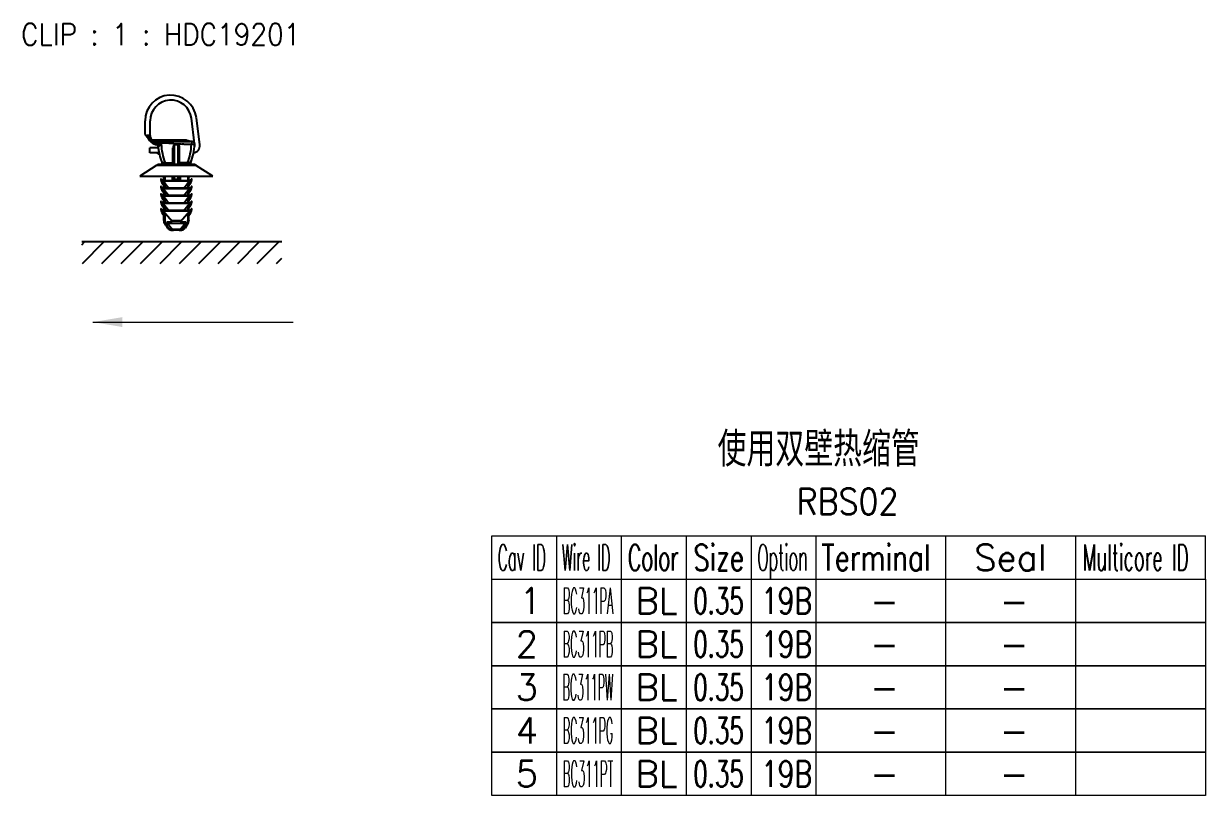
# Model space of a CAD drawing. Header units: inches. Extents: x 47316 to 59086, y 3141 to 11743.
# Drawn here: x 50894.4 to 51031, y 3567.6 to 3656.8 of the extents above; entities that cross this region are included whole.
import ezdxf

# ---------------------------------------------------------------- set-up
doc = ezdxf.new("R2010")
doc.units = ezdxf.units.IN
doc.header["$MEASUREMENT"] = 0
doc.layers.add('Beschreibung', color=7, linetype='Continuous', lineweight=25)
doc.styles.add('MtX_SimSun', font='')
doc.styles.get("Standard").update_dxf_attribs({"font": ''})
doc.styles.get('MtX_SimSun').set_extended_font_data('SimSun')
doc.styles.get('Standard').set_extended_font_data('SimSun')

msp = doc.modelspace()

# ---------------------------------------------------------------- linework, layer by layer
at = {"color": 0, "lineweight": -3}
for p, q in [((50914.14, 3642.97), (50913.77, 3645.88)), ((50914.74, 3642.8), (50914.34, 3645.95)), ((50908.41, 3644.03), (50908.41, 3645.58)), ((50908.99, 3643.9), (50908.99, 3645.58)), ((50908.74, 3643.9), (50908.63, 3643.9)), ((50908.85, 3643.9), (50908.74, 3643.9)), ((50908.8, 3643.72), (50908.79, 3643.73)), ((50908.88, 3643.69), (50908.85, 3643.9)), ((50908.85, 3643.9), (50908.99, 3643.9)), ((50908.96, 3643.49), (50908.88, 3643.69)), ((50909.09, 3643.32), (50908.96, 3643.49)), ((50909.25, 3643.18), (50909.09, 3643.32)), ((50909.11, 3643.27), (50909.09, 3643.29)), ((50909.12, 3643.26), (50909.11, 3643.27)), ((50909.12, 3643.26), (50909.12, 3643.26)), ((50909.15, 3643.09), (50909.16, 3643.11)), ((50909.15, 3643.09), (50909.15, 3643.09)), ((50909.15, 3643.09), (50909.15, 3643.09)), ((50909.16, 3643.11), (50909.21, 3643.17)), ((50909.22, 3643.18), (50909.23, 3643.18)), ((50909.24, 3643.17), (50909.23, 3643.18)), ((50913.09, 3643.34), (50909.25, 3643.34)), ((50913.09, 3643.34), (50909.25, 3643.34)), ((50909.31, 3643.27), (50909.25, 3643.18)), ((50909.32, 3643.28), (50909.31, 3643.27)), ((50909.33, 3643.29), (50909.32, 3643.28)), ((50910.08, 3643.25), (50909.39, 3643.25)), ((50912.11, 3643.18), (50909.71, 3643.18)), ((50909.71, 3643.18), (50909.71, 3643.03)), ((50909.72, 3643.03), (50909.71, 3643.03)), ((50910.08, 3643.25), (50910.08, 3643.24)), ((50910.08, 3643.25), (50910.15, 3643.25)), ((50913.09, 3643.25), (50910.15, 3643.25)), ((50910.87, 3643), (50910.72, 3643.01)), ((50913.09, 3643.34), (50913.09, 3643.25)), ((50913.25, 3643.32), (50913.22, 3643.23)), ((50913.38, 3643.17), (50913.22, 3643.23)), ((50913.66, 3643.18), (50913.25, 3643.32)), ((50913.66, 3643.18), (50913.25, 3643.32)), ((50913.53, 3643.17), (50913.38, 3643.17)), ((50913.63, 3643.18), (50913.53, 3643.17)), ((50913.77, 3643.18), (50913.63, 3643.18)), ((50913.87, 3643.18), (50913.77, 3643.18)), ((50913.77, 3643.18), (50913.77, 3642.87)), ((50909.93, 3642.46), (50908.97, 3642.46)), ((50908.97, 3641.88), (50908.97, 3642.46)), ((50910.02, 3641.88), (50908.97, 3641.88)), ((50909.77, 3642.82), (50909.78, 3642.81)), ((50909.78, 3642.81), (50909.77, 3642.82)), ((50909.86, 3642.8), (50909.83, 3642.81)), ((50909.99, 3642.82), (50909.86, 3642.8)), ((50909.89, 3641.78), (50909.89, 3641.88)), ((50909.89, 3641.78), (50910.04, 3641.78)), ((50909.91, 3642.65), (50909.91, 3642.65)), ((50909.91, 3642.65), (50909.91, 3642.65)), ((50909.91, 3642.65), (50909.91, 3642.65)), ((50909.91, 3642.65), (50909.94, 3642.64)), ((50909.91, 3642.65), (50909.92, 3642.55)), ((50909.94, 3642.64), (50909.97, 3642.64)), ((50909.97, 3642.64), (50910, 3642.64)), ((50910.13, 3642.85), (50909.99, 3642.82)), ((50910, 3642.64), (50910.05, 3642.66)), ((50910.05, 3642.66), (50910.13, 3642.73)), ((50910.13, 3642.73), (50910.28, 3642.91)), ((50910.28, 3642.91), (50910.13, 3642.85)), ((50911.64, 3640.74), (50911.64, 3642.48)), ((50911.79, 3642.86), (50911.74, 3642.82)), ((50911.74, 3640.63), (50911.74, 3642.47)), ((50911.77, 3642.74), (50911.75, 3642.66)), ((50911.75, 3642.66), (50911.75, 3642.63)), ((50911.79, 3642.79), (50911.77, 3642.74)), ((50911.83, 3642.86), (50911.79, 3642.86)), ((50911.81, 3642.81), (50911.79, 3642.79)), ((50911.83, 3642.82), (50911.81, 3642.81)), ((50911.83, 3642.86), (50912.22, 3642.86)), ((50911.83, 3642.82), (50911.83, 3642.86)), ((50912.22, 3642.82), (50911.83, 3642.82)), ((50911.83, 3640.59), (50911.83, 3642.82)), ((50912.22, 3642.86), (50912.27, 3642.84)), ((50912.22, 3642.86), (50912.22, 3642.82)), ((50912.23, 3642.81), (50912.22, 3642.82)), ((50912.22, 3640.59), (50912.22, 3642.82)), ((50912.24, 3642.8), (50912.23, 3642.81)), ((50912.26, 3642.77), (50912.24, 3642.8)), ((50912.29, 3642.68), (50912.26, 3642.77)), ((50912.27, 3642.84), (50912.32, 3642.79)), ((50912.31, 3642.47), (50912.31, 3640.63)), ((50912.32, 3642.79), (50912.37, 3642.7)), ((50912.41, 3640.74), (50912.41, 3642.48)), ((50912.9, 3642.89), (50912.71, 3642.9)), ((50914.17, 3642.73), (50914.15, 3642.88)), ((50909.78, 3640.46), (50907.79, 3639.19)), ((50909.78, 3640.46), (50914.26, 3640.46)), ((50914.01, 3640.54), (50910.04, 3640.54)), ((50910.37, 3640.75), (50910.38, 3640.74)), ((50910.4, 3640.75), (50910.38, 3640.74)), ((50910.38, 3640.74), (50910.38, 3640.74)), ((50910.38, 3640.74), (50910.38, 3640.74)), ((50910.38, 3640.74), (50910.38, 3640.74)), ((50910.47, 3640.75), (50910.4, 3640.75)), ((50910.73, 3640.74), (50910.47, 3640.75)), ((50910.73, 3640.74), (50910.73, 3640.68)), ((50910.73, 3640.74), (50911.64, 3640.74)), ((50910.73, 3640.68), (50910.73, 3640.54)), ((50911.64, 3640.68), (50911.64, 3640.74)), ((50911.64, 3640.54), (50911.64, 3640.68)), ((50911.74, 3640.63), (50911.74, 3640.62)), ((50911.74, 3640.62), (50911.75, 3640.61)), ((50911.75, 3640.61), (50911.77, 3640.59)), ((50911.83, 3640.59), (50912.22, 3640.59)), ((50911.83, 3640.54), (50911.83, 3640.59)), ((50912.22, 3640.59), (50912.22, 3640.54)), ((50912.22, 3640.59), (50912.26, 3640.59)), ((50912.26, 3640.59), (50912.28, 3640.6)), ((50912.28, 3640.6), (50912.31, 3640.62)), ((50912.31, 3640.63), (50912.31, 3640.61)), ((50912.31, 3640.62), (50912.31, 3640.63)), ((50913.32, 3640.74), (50912.41, 3640.74)), ((50912.41, 3640.74), (50912.41, 3640.68)), ((50912.41, 3640.68), (50912.41, 3640.54)), ((50913.61, 3640.75), (50913.32, 3640.74)), ((50913.32, 3640.74), (50913.32, 3640.68)), ((50913.32, 3640.68), (50913.32, 3640.54)), ((50913.65, 3640.75), (50913.61, 3640.75)), ((50913.67, 3640.74), (50913.65, 3640.75)), ((50913.68, 3640.75), (50913.67, 3640.74)), ((50913.67, 3640.74), (50913.67, 3640.74)), ((50913.67, 3640.74), (50913.67, 3640.74)), ((50913.67, 3640.74), (50913.67, 3640.74)), ((50913.75, 3640.75), (50913.68, 3640.75)), ((50913.75, 3640.75), (50913.75, 3640.94)), ((50916.26, 3639.19), (50914.26, 3640.46)), ((50907.79, 3639.19), (50916.26, 3639.19)), ((50910.52, 3639.08), (50910.58, 3639)), ((50910.58, 3639.14), (50910.54, 3639.14)), ((50910.58, 3638.66), (50910.58, 3639.19)), ((50910.68, 3639.19), (50910.68, 3638.66)), ((50911.57, 3638.66), (50911.57, 3639.19)), ((50911.59, 3639.19), (50911.59, 3638.66)), ((50911.66, 3638.91), (50911.66, 3639.19)), ((50911.66, 3638.66), (50911.66, 3638.91)), ((50912.24, 3638.79), (50912.25, 3638.91)), ((50912.25, 3638.91), (50912.26, 3639.19)), ((50912.38, 3638.91), (50912.38, 3639.19)), ((50912.38, 3638.66), (50912.38, 3638.91)), ((50912.46, 3639.19), (50912.46, 3638.66)), ((50912.48, 3638.66), (50912.48, 3639.19)), ((50913.37, 3639.19), (50913.37, 3638.66)), ((50913.46, 3638.66), (50913.46, 3639.19)), ((50913.51, 3639.14), (50913.46, 3639.14)), ((50913.46, 3639), (50913.53, 3639.08)), ((50910.22, 3638.82), (50910.22, 3638.81)), ((50910.22, 3637.96), (50910.22, 3637.95)), ((50913.53, 3638.6), (50910.52, 3638.6)), ((50913.53, 3637.74), (50910.52, 3637.74)), ((50913.51, 3638.66), (50910.54, 3638.66)), ((50913.51, 3637.8), (50910.54, 3637.8)), ((50910.58, 3637.8), (50910.58, 3638.52)), ((50910.58, 3636.94), (50910.58, 3637.66)), ((50910.68, 3638.41), (50910.68, 3637.8)), ((50910.68, 3637.54), (50910.68, 3636.94)), ((50911.81, 3638.79), (50911.81, 3638.66)), ((50912.24, 3638.66), (50912.24, 3638.79)), ((50913.37, 3638.41), (50913.37, 3637.8)), ((50913.37, 3637.54), (50913.37, 3636.94)), ((50913.46, 3637.8), (50913.46, 3638.52)), ((50913.46, 3636.94), (50913.46, 3637.66)), ((50910.22, 3637.09), (50910.22, 3637.09)), ((50910.22, 3636.23), (50910.22, 3636.22)), ((50913.53, 3636.88), (50910.52, 3636.88)), ((50913.51, 3636.94), (50910.54, 3636.94)), ((50910.58, 3636.07), (50910.58, 3636.79)), ((50910.68, 3636.68), (50910.68, 3636.07)), ((50913.37, 3636.68), (50913.37, 3636.07)), ((50913.46, 3636.07), (50913.46, 3636.79)), ((50910.22, 3635.36), (50910.22, 3635.36)), ((50913.53, 3636.01), (50910.52, 3636.01)), ((50911.53, 3633.95), (50910.52, 3635.15)), ((50913.53, 3635.15), (50910.52, 3635.15)), ((50913.51, 3636.07), (50910.54, 3636.07)), ((50913.51, 3635.21), (50910.54, 3635.21)), ((50910.58, 3635.21), (50910.58, 3635.93)), ((50910.58, 3634.05), (50910.58, 3635.07)), ((50910.68, 3635.81), (50910.68, 3635.21)), ((50910.68, 3634.95), (50910.68, 3634.05)), ((50912.52, 3633.95), (50913.53, 3635.15)), ((50913.37, 3635.81), (50913.37, 3635.21)), ((50913.37, 3634.95), (50913.37, 3634.05)), ((50913.46, 3635.21), (50913.46, 3635.93)), ((50913.46, 3634.05), (50913.46, 3635.07)), ((50910.68, 3634.05), (50910.58, 3634.05)), ((50910.58, 3634.04), (50910.58, 3634.01)), ((50910.74, 3633.85), (50910.65, 3633.8)), ((50910.65, 3633.8), (50911.02, 3633.19)), ((50911.1, 3633.23), (50910.74, 3633.85)), ((50911.43, 3633.86), (50910.93, 3633.86)), ((50910.98, 3633.77), (50913.07, 3633.77)), ((50911.53, 3633.99), (50911.52, 3633.94)), ((50911.54, 3634.06), (50911.53, 3633.99)), ((50912.52, 3633.99), (50911.53, 3633.99)), ((50911.54, 3634.06), (50912.5, 3634.06)), ((50912.52, 3633.99), (50912.5, 3634.06)), ((50912.52, 3633.94), (50912.52, 3633.99)), ((50913.12, 3633.86), (50912.62, 3633.86)), ((50912.95, 3633.23), (50913.31, 3633.85)), ((50913.4, 3633.8), (50913.03, 3633.19)), ((50913.31, 3633.85), (50913.4, 3633.8)), ((50913.37, 3634.05), (50913.46, 3634.05)), ((50913.46, 3634.05), (50913.46, 3634.01)), ((50911.1, 3633.23), (50911.02, 3633.19)), ((50911.55, 3633.05), (50911.43, 3633.05)), ((50911.43, 3633.05), (50911.43, 3632.95)), ((50911.43, 3632.95), (50911.57, 3632.95)), ((50911.57, 3633.03), (50911.57, 3632.95)), ((50911.57, 3632.95), (50911.7, 3632.95)), ((50912.46, 3633), (50911.59, 3633)), ((50912.35, 3632.95), (50911.7, 3632.95)), ((50912.35, 3632.95), (50912.48, 3632.95)), ((50912.48, 3633.03), (50912.48, 3632.95)), ((50912.48, 3632.95), (50912.62, 3632.95)), ((50912.49, 3633.05), (50912.62, 3633.05)), ((50912.62, 3633.05), (50912.62, 3632.95)), ((50912.95, 3633.23), (50913.03, 3633.19)), ((50901.08, 3631.26), (50901.42, 3631.6)), ((50924.24, 3631.6, 0), (50901.08, 3631.6, 0)), ((50901.17, 3629.1), (50903.66, 3631.6)), ((50903.41, 3629.1), (50905.91, 3631.6)), ((50905.66, 3629.1), (50908.15, 3631.6)), ((50907.9, 3629.1), (50910.4, 3631.6)), ((50910.15, 3629.1), (50912.64, 3631.6)), ((50912.39, 3629.1), (50914.89, 3631.6)), ((50914.64, 3629.1), (50917.13, 3631.6)), ((50916.88, 3629.1), (50919.38, 3631.6)), ((50919.13, 3629.1), (50921.62, 3631.6)), ((50921.37, 3629.1), (50923.87, 3631.6)), ((50923.62, 3629.1), (50924.24, 3629.72))]:
    msp.add_line(p, q, dxfattribs=at)
at = {"color": 0, "linetype": 'Continuous', "lineweight": 15}
for p, q in [((50948.52, 3597.57), (51031.02, 3597.57)), ((50948.52, 3592.57), (50948.52, 3597.57)), ((50948.52, 3592.57), (51031.02, 3592.57))]:
    msp.add_line(p, q, dxfattribs=at)
at = {"color": 7, "linetype": 'Continuous', "lineweight": 15}
for p, q in [((50956.02, 3592.57), (50956.02, 3597.57)), ((50963.52, 3592.57), (50963.52, 3597.57)), ((50971.02, 3592.57), (50971.02, 3597.57)), ((50978.52, 3592.57), (50978.52, 3597.57)), ((50986.02, 3592.57), (50986.02, 3597.57)), ((51001.02, 3592.57), (51001.02, 3597.57)), ((51016.02, 3592.57), (51016.02, 3597.57)), ((51031.02, 3592.57), (51031.02, 3597.57))]:
    msp.add_line(p, q, dxfattribs=at)
at = {"color": 102, "linetype": 'Continuous', "lineweight": 15}
for p, q in [((50956.02, 3587.57), (50956.02, 3592.57)), ((50963.52, 3587.57), (50963.52, 3592.57)), ((50971.02, 3587.57), (50971.02, 3592.57)), ((50978.52, 3587.57), (50978.52, 3592.57)), ((50986.02, 3587.57), (50986.02, 3592.57)), ((51001.02, 3587.57), (51001.02, 3592.57)), ((51016.02, 3587.57), (51016.02, 3592.57)), ((50956.02, 3582.57), (50956.02, 3587.57)), ((50963.52, 3582.57), (50963.52, 3587.57)), ((50971.02, 3582.57), (50971.02, 3587.57)), ((50978.52, 3582.57), (50978.52, 3587.57)), ((50986.02, 3582.57), (50986.02, 3587.57)), ((51001.02, 3582.57), (51001.02, 3587.57)), ((51016.02, 3582.57), (51016.02, 3587.57)), ((50956.02, 3577.57), (50956.02, 3582.57)), ((50963.52, 3577.57), (50963.52, 3582.57)), ((50971.02, 3577.57), (50971.02, 3582.57)), ((50978.52, 3577.57), (50978.52, 3582.57)), ((50986.02, 3577.57), (50986.02, 3582.57)), ((51001.02, 3577.57), (51001.02, 3582.57)), ((51016.02, 3577.57), (51016.02, 3582.57)), ((50956.02, 3572.57), (50956.02, 3577.57)), ((50963.52, 3572.57), (50963.52, 3577.57)), ((50971.02, 3572.57), (50971.02, 3577.57)), ((50978.52, 3572.57), (50978.52, 3577.57)), ((50986.02, 3572.57), (50986.02, 3577.57)), ((51001.02, 3572.57), (51001.02, 3577.57)), ((51016.02, 3572.57), (51016.02, 3577.57)), ((50956.02, 3567.57), (50956.02, 3572.57)), ((50963.52, 3567.57), (50963.52, 3572.57)), ((50971.02, 3567.57), (50971.02, 3572.57)), ((50978.52, 3567.57), (50978.52, 3572.57)), ((50986.02, 3567.57), (50986.02, 3572.57)), ((51001.02, 3567.57), (51001.02, 3572.57)), ((51016.02, 3567.57), (51016.02, 3572.57))]:
    msp.add_line(p, q, dxfattribs=at)
at = {"color": 0, "linetype": 'Continuous', "lineweight": 15}
for points in [[(50948.52, 3587.57), (50948.52, 3592.57), (51031.02, 3592.57), (51031.02, 3587.57)], [(50948.52, 3582.57), (50948.52, 3587.57), (51031.02, 3587.57), (51031.02, 3582.57)], [(50948.52, 3577.57), (50948.52, 3582.57), (51031.02, 3582.57), (51031.02, 3577.57)], [(50948.52, 3572.57), (50948.52, 3577.57), (51031.02, 3577.57), (51031.02, 3572.57)], [(50948.52, 3567.57), (50948.52, 3572.57), (51031.02, 3572.57), (51031.02, 3567.57)]]:
    msp.add_lwpolyline(points, close=True, dxfattribs=at)
at = {"color": 0, "lineweight": -3}
for centre, radius, start, end in [((50911.39, 3645.58), 2.98, 7.2915, 180), ((50911.39, 3645.58), 2.4, 7.2915, 180), ((50908.65, 3644.03), 0.24, 180, 249.5754), ((50908.48, 3643.58), 0.24, 22.8986, 69.5754), ((50910.03, 3644.23), 1.44, 193.4934, 262.0715), ((50911.56, 3644.76), 2.95, 197.0566, 200.387), ((50910.03, 3644.25), 1.34, 203.3087, 207.3719), ((50910.08, 3644.27), 1.39, 207.2417, 211.6612), ((50910.35, 3644.45), 1.72, 212.0675, 215.6445), ((50909.98, 3644.2), 1.27, 215.993, 225.7179), ((50909.72, 3643.9), 0.728, 180.3191, 229.7673), ((50909.71, 3643.9), 0.726, 180.2756, 237.6434), ((50910.03, 3644.23), 1.32, 226.9955, 232.5376), ((50909.22, 3643.16), 0.0173, 82.3264, 134.4684), ((50910.04, 3644.22), 1.34, 231.8026, 280.4232), ((50909.24, 3643.2), 0.0276, 260.9172, 315.9473), ((50910.27, 3645.02), 2.12, 240.744, 245.9399), ((50909.71, 3643.9), 0.72, 237.9223, 270), ((50909.69, 3643.75), 0.724, 246.6597, 253.0389), ((50909.71, 3643.91), 0.877, 254.9413, 269.8409), ((50909.63, 3618.93), 24.1, 87.4194, 89.7841), ((50910.15, 3642.86), 0.384, 90, 99.9262), ((50911.68, 3369.96), 273.21, 89.6448, 89.9113), ((50913.09, 3642.86), 0.48, 70.71, 90), ((50913.09, 3642.86), 0.48, 70.71, 90), ((50913.09, 3642.86), 0.384, 70.71, 90), ((50913.87, 3642.89), 0.288, 357.6573, 90), ((50909.72, 3642.63), 0.192, 4.7934, 70.9091), ((50916.31, 3643.2), 6.42, 184.9045, 202.4132), ((50916.23, 3643.18), 6.34, 185.6501, 186.5229), ((50916.31, 3643.2), 6.42, 186.6186, 191.8246), ((50916.98, 3643.17), 6.71, 182.2771, 201.3053), ((50905.37, 3531.4), 111.73, 86.5846, 87.1752), ((50912.28, 3642.49), 0.635, 159.9027, 180.6312), ((50912.07, 3642.56), 0.414, 141.2177, 159.5641), ((50912.78, 3642.47), 1.04, 171.316, 180.2623), ((50915.36, 3701.36), 58.52, 266.7365, 267.4124), ((50911.57, 3642.52), 0.738, 6.2466, 12.8147), ((50911.21, 3642.47), 1.1, 359.9787, 6.8327), ((50911.76, 3642.48), 0.645, 359.5821, 20.0008), ((50913.84, 3665.99), 23.11, 267.6667, 269.8306), ((50907.02, 3643.18), 6.76, 338.7591, 357.3804), ((50907.75, 3643.19), 6.41, 337.5698, 357.18), ((50913.8, 3659.96), 17.08, 269.9141, 271.2012), ((50913.93, 3642.7), 0.816, 276.5572, 7.2915), ((50913.93, 3642.7), 0.24, 324.627, 7.2915), ((50907.98, 3643.17), 6.18, 355.1615, 357.2625), ((50910.04, 3640.06), 0.48, 90, 122.5), ((50910.25, 3640.65), 0.11, 271.9576, 283.031), ((50910.24, 3640.68), 0.144, 281.25, 11.3239), ((50916.04, 3643.1), 6.14, 201.0246, 202.5281), ((50910.24, 3640.68), 0.146, 11.4532, 22.6336), ((50911.65, 3640.57), 0.0377, 262.5137, 286.3386), ((50911.64, 3640.63), 0.096, 279.3419, 292.5), ((50911.64, 3640.63), 0.096, 292.5033, 348.7468), ((50911.64, 3640.63), 0.096, 348.75, 0), ((50911.83, 3641.15), 0.562, 264.0544, 270.3393), ((50912.41, 3640.63), 0.096, 191.2532, 247.4967), ((50912.41, 3640.63), 0.096, 247.5, 260.6451), ((50912.4, 3640.57), 0.0374, 253.5093, 277.6159), ((50913.8, 3640.68), 0.144, 157.3201, 170.8333), ((50913.81, 3640.68), 0.146, 157.3571, 168.5461), ((50913.8, 3640.68), 0.144, 168.6761, 249.2352), ((50907.98, 3643.11), 6.16, 337.4755, 339.3999), ((50913.8, 3640.68), 0.142, 249.0195, 268.3513), ((50914.01, 3640.06), 0.48, 57.5, 90), ((50910.54, 3639.11), 0.0352, 92.9836, 182.7153), ((50910.55, 3639.11), 0.0385, 179.6516, 219.0315), ((50915.69, 3639.2), 3.91, 180.0798, 185.9409), ((50913.5, 3639.11), 0.0352, 357.2839, 87.0179), ((50913.5, 3639.11), 0.0385, 320.9685, 0.3484), ((50910.26, 3638.82), 0.036, 26.8247, 180), ((50911.5, 3639.02), 1.3, 189.3175, 224.8142), ((50910.26, 3637.96), 0.036, 26.8247, 180), ((50911.5, 3638.16), 1.3, 189.3175, 224.8142), ((50911.58, 3639.49), 1.44, 206.8247, 226.3935), ((50911.58, 3638.62), 1.44, 206.8247, 226.3935), ((50910.54, 3638.63), 0.0352, 92.9821, 182.7161), ((50910.55, 3638.63), 0.0385, 179.6516, 219.0315), ((50910.54, 3637.77), 0.0352, 92.9821, 182.7161), ((50910.55, 3637.76), 0.0385, 179.6516, 219.0315), ((50989.41, 3703.6), 102.22, 219.4828, 220.0684), ((50989.41, 3702.73), 102.22, 219.4828, 220.0684), ((50912.02, 3637.24), 1.57, 82.0871, 97.9129), ((50834.64, 3703.6), 102.22, 319.9316, 320.5172), ((50834.64, 3702.73), 102.22, 319.9316, 320.5172), ((50912.47, 3639.49), 1.44, 313.6065, 333.1753), ((50912.54, 3639.02), 1.3, 315.1857, 350.6825), ((50912.47, 3638.62), 1.44, 313.6065, 333.1753), ((50912.54, 3638.16), 1.3, 315.1857, 350.6825), ((50913.5, 3638.63), 0.0352, 357.2839, 87.0179), ((50913.5, 3637.77), 0.0352, 357.2839, 87.0179), ((50913.5, 3638.63), 0.0385, 320.9685, 0.3484), ((50913.5, 3637.76), 0.0385, 320.9685, 0.3484), ((50913.79, 3638.82), 0.036, 350.6825, 153.1753), ((50913.79, 3637.96), 0.036, 350.6825, 153.1753), ((50910.26, 3637.09), 0.036, 26.8247, 180), ((50911.5, 3637.3), 1.3, 189.3175, 224.8142), ((50910.26, 3636.23), 0.036, 26.8247, 180), ((50911.5, 3636.43), 1.3, 189.3175, 224.8142), ((50911.58, 3637.76), 1.44, 206.8247, 226.3935), ((50911.58, 3636.89), 1.44, 206.8247, 226.3935), ((50910.54, 3636.9), 0.0352, 92.9821, 182.7161), ((50910.55, 3636.9), 0.0385, 179.6516, 219.0315), ((50989.41, 3701.87), 102.22, 219.4828, 220.0684), ((50834.64, 3701.87), 102.22, 319.9316, 320.5172), ((50912.47, 3637.76), 1.44, 313.6065, 333.1753), ((50912.54, 3637.3), 1.3, 315.1857, 350.6825), ((50912.47, 3636.89), 1.44, 313.6065, 333.1753), ((50912.54, 3636.43), 1.3, 315.1857, 350.6825), ((50913.5, 3636.9), 0.0352, 357.2839, 87.0179), ((50913.5, 3636.9), 0.0385, 320.9685, 0.3484), ((50913.79, 3637.09), 0.036, 350.6825, 153.1753), ((50913.79, 3636.23), 0.036, 350.6825, 153.1753), ((50910.26, 3635.36), 0.036, 26.8247, 180), ((50911.5, 3635.57), 1.3, 189.3175, 224.8142), ((50911.58, 3636.03), 1.44, 206.8247, 226.3935), ((50910.54, 3636.04), 0.0352, 92.9821, 182.7161), ((50910.55, 3636.04), 0.0385, 179.6516, 219.0315), ((50910.54, 3635.17), 0.0352, 92.9821, 182.7161), ((50910.55, 3635.17), 0.0385, 179.6516, 219.0315), ((50989.41, 3701.01), 102.22, 219.4828, 220.0684), ((50834.64, 3701.01), 102.22, 319.9316, 320.5172), ((50912.47, 3636.03), 1.44, 313.6065, 333.1753), ((50912.54, 3635.57), 1.3, 315.1857, 350.6825), ((50913.5, 3636.04), 0.0352, 357.2839, 87.0179), ((50913.5, 3635.17), 0.0352, 357.2839, 87.0179), ((50913.5, 3636.04), 0.0385, 320.9685, 0.3484), ((50913.5, 3635.17), 0.0385, 320.9685, 0.3484), ((50913.79, 3635.36), 0.036, 350.6825, 153.1753), ((50911.06, 3634.05), 0.48, 180, 210.9638), ((50911.16, 3634.01), 0.576, 180, 230.3602), ((50911.06, 3634.05), 0.384, 180, 210.9638), ((50911.25, 3633.98), 0.342, 199.7908, 217.7746), ((50934.28, 3651.7), 29.4, 217.5686, 219.4802), ((50911.43, 3633.96), 0.096, 270, 350), ((50889.77, 3651.7), 29.4, 320.5198, 322.4314), ((50912.62, 3633.96), 0.096, 190, 270), ((50912.8, 3633.98), 0.342, 322.2212, 340.2134), ((50912.89, 3634.01), 0.576, 309.6396, 0), ((50912.98, 3634.05), 0.384, 329.0362, 0), ((50912.98, 3634.05), 0.48, 329.0362, 0), ((50911.43, 3633.43), 0.48, 210.9638, 270), ((50911.43, 3633.43), 0.384, 210.9638, 270), ((50911.7, 3633.1), 0.145, 220.3001, 270.6759), ((50912.35, 3633.1), 0.145, 269.3241, 319.6999), ((50912.62, 3633.43), 0.384, 270, 329.0362), ((50912.62, 3633.43), 0.48, 270, 329.0362)]:
    msp.add_arc(centre, radius, start, end, dxfattribs=at)
for centre, major_axis, ratio, start_param, end_param in [((50908.8, 3643.69), (0.088, 0.0384), 0.222767, 1.473874, 3.141593), ((50909.81, 3642.62), (-0.026, -0.19), 0.841859, 1.802331, 3.141593), ((50911.64, 3642.47), (-0.096, 0), 0.110321, 3.141593, 4.712389), ((50912.41, 3642.47), (-0.096, 0), 0.110321, 4.712389, 6.283185), ((50911.64, 3640.7), (-0.096, 0), 0.386497, 3.141593, 4.712389), ((50912.41, 3640.7), (-0.096, 0), 0.386497, 4.712389, 6.283185), ((50911.81, 3638.91), (-0.144, 0), 0.819152, 0, 1.570796), ((50912.24, 3638.91), (0.144, 0), 0.819152, 4.712389, 6.283185)]:
    msp.add_ellipse(centre, major_axis=major_axis, ratio=ratio, start_param=start_param, end_param=end_param, dxfattribs=at)
at = {"layer": 'Beschreibung', "color": 0, "lineweight": 0}
msp.add_line((50902.37, 3622.31), (50925.52, 3622.31), dxfattribs=at)
msp.add_solid([(50905.77, 3621.74), (50905.77, 3622.88), (50902.37, 3622.31)], dxfattribs=at)

# ---------------------------------------------------------------- texts
at = {"color": 0, "lineweight": -3, "style": 'MtX_SimSun', "width": 0.7}
msp.add_text(' 使用双壁热缩管', height=3.5, dxfattribs=at).set_placement((50972.94, 3605.99))
at = {"color": 42, "linetype": 'Continuous', "lineweight": 15, "insert": (50894.08, 3656.83), "char_height": 2.5, "width": 38.0357, "attachment_point": 1}
msp.add_mtext('\\Fromans.shx;\\W0.9000000000;\\T1.0000000000;\\o\\lCLIP : 1 : HDC19201', dxfattribs=at)
at = {"color": 6, "linetype": 'Continuous', "lineweight": 20, "insert": (50983.72, 3603.07), "char_height": 3, "width": 13.1143, "attachment_point": 1}
msp.add_mtext('\\Fromans.shx;\\W0.9000000000;\\T1.0000000000;\\o\\lRBS02', dxfattribs=at)
at = {"color": 7, "linetype": 'Continuous', "lineweight": 15, "char_height": 3, "attachment_point": 1}
for s, insert, width in [('\\Fromans.shx;\\W0.4292452830;\\T1.0000000000;\\o\\lCav ID', (50949.2, 3596.57), 6.5), ('\\Fromans.shx;\\W0.4026548673;\\T1.0000000000;\\o\\lWire ID', (50956.63, 3596.57), 6.5), ('\\Fromans.shx;\\W0.5687500000;\\T1.0000000000;\\o\\lColor', (50964.26, 3596.57), 6.5), ('\\Fromans.shx;\\W0.7222222222;\\T1.0000000000;\\o\\lSize', (50971.83, 3596.57), 6.5), ('\\Fromans.shx;\\W0.4595959596;\\T1.0000000000;\\o\\lOption', (50979.21, 3596.57), 6.5), ('\\Fromans.shx;\\W0.7480916031;\\T1.0000000000;\\o\\lTerminal', (50986.62, 3596.57), 14), ('\\Fromans.shx;\\W1.0000000000;\\T1.0000000000;\\o\\lSeal', (51004.3, 3596.57), 9.2857), ('\\Fromans.shx;\\W0.5185185185;\\T1.0000000000;\\o\\lMulticore ID', (51016.81, 3596.57), 14), ('\\Fromans.shx;\\W1.0000000000;\\T1.0000000000;\\o\\l1', (50951.69, 3591.57), 2.8571), ('\\Fromans.shx;\\W1.0000000000;\\T1.0000000000;\\o\\l2', (50951.27, 3586.57), 2.8571), ('\\Fromans.shx;\\W1.0000000000;\\T1.0000000000;\\o\\l3', (50951.27, 3581.57), 2.8571), ('\\Fromans.shx;\\W1.0000000000;\\T1.0000000000;\\o\\l4', (50951.27, 3576.57), 2.8571), ('\\Fromans.shx;\\W1.0000000000;\\T1.0000000000;\\o\\l5', (50951.27, 3571.57), 2.8571)]:
    msp.add_mtext(s, dxfattribs=dict(at, insert=insert, width=width))
at = {"color": 21, "linetype": 'Continuous', "lineweight": 15, "char_height": 3, "attachment_point": 1}
for s, insert, width in [('\\Fromans.shx;\\W0.3226950355;\\T1.0000000000;\\o\\lBC311PA', (50956.7, 3591.57), 6.5), ('\\Fromans.shx;\\W0.6500000000;\\T1.0000000000;\\o\\l0.35', (50971.79, 3591.57), 6.5), ('\\Fromans.shx;\\W1.0000000000;\\T1.0000000000;\\o\\l-', (50992.23, 3591.57), 3.7143), ('\\Fromans.shx;\\W0.3159722222;\\T1.0000000000;\\o\\lBC311PB', (50956.7, 3586.57), 6.5), ('\\Fromans.shx;\\W0.6500000000;\\T1.0000000000;\\o\\l0.35', (50971.79, 3586.57), 6.5), ('\\Fromans.shx;\\W1.0000000000;\\T1.0000000000;\\o\\l-', (50992.23, 3586.57), 3.7143), ('\\Fromans.shx;\\W0.3095238095;\\T1.0000000000;\\o\\lBC311PW', (50956.69, 3581.57), 6.5), ('\\Fromans.shx;\\W0.6500000000;\\T1.0000000000;\\o\\l0.35', (50971.79, 3581.57), 6.5), ('\\Fromans.shx;\\W1.0000000000;\\T1.0000000000;\\o\\l-', (50992.23, 3581.57), 3.7143), ('\\Fromans.shx;\\W0.3159722222;\\T1.0000000000;\\o\\lBC311PG', (50956.7, 3576.57), 6.5), ('\\Fromans.shx;\\W0.6500000000;\\T1.0000000000;\\o\\l0.35', (50971.79, 3576.57), 6.5), ('\\Fromans.shx;\\W1.0000000000;\\T1.0000000000;\\o\\l-', (50992.23, 3576.57), 3.7143), ('\\Fromans.shx;\\W0.3273381295;\\T1.0000000000;\\o\\lBC311PT', (50956.7, 3571.57), 6.5), ('\\Fromans.shx;\\W0.6500000000;\\T1.0000000000;\\o\\l0.35', (50971.79, 3571.57), 6.5), ('\\Fromans.shx;\\W1.0000000000;\\T1.0000000000;\\o\\l-', (50992.23, 3571.57), 3.7143)]:
    msp.add_mtext(s, dxfattribs=dict(at, insert=insert, width=width))
at = {"color": 140, "linetype": 'Continuous', "lineweight": 15, "char_height": 3, "attachment_point": 1}
for s, insert, width in [('\\Fromans.shx;\\W1.0000000000;\\T1.0000000000;\\o\\lBL', (50965.12, 3591.57), 5.4286), ('\\Fromans.shx;\\W0.7459016393;\\T1.0000000000;\\o\\l19B', (50979.66, 3591.57), 6.5), ('\\Fromans.shx;\\W1.0000000000;\\T1.0000000000;\\o\\l-', (51007.23, 3591.57), 3.7143), ('\\Fromans.shx;\\W1.0000000000;\\T1.0000000000;\\o\\lBL', (50965.12, 3586.57), 5.4286), ('\\Fromans.shx;\\W0.7459016393;\\T1.0000000000;\\o\\l19B', (50979.66, 3586.57), 6.5), ('\\Fromans.shx;\\W1.0000000000;\\T1.0000000000;\\o\\l-', (51007.23, 3586.57), 3.7143), ('\\Fromans.shx;\\W1.0000000000;\\T1.0000000000;\\o\\lBL', (50965.12, 3581.57), 5.4286), ('\\Fromans.shx;\\W0.7459016393;\\T1.0000000000;\\o\\l19B', (50979.66, 3581.57), 6.5), ('\\Fromans.shx;\\W1.0000000000;\\T1.0000000000;\\o\\l-', (51007.23, 3581.57), 3.7143), ('\\Fromans.shx;\\W1.0000000000;\\T1.0000000000;\\o\\lBL', (50965.12, 3576.57), 5.4286), ('\\Fromans.shx;\\W0.7459016393;\\T1.0000000000;\\o\\l19B', (50979.66, 3576.57), 6.5), ('\\Fromans.shx;\\W1.0000000000;\\T1.0000000000;\\o\\l-', (51007.23, 3576.57), 3.7143), ('\\Fromans.shx;\\W1.0000000000;\\T1.0000000000;\\o\\lBL', (50965.12, 3571.57), 5.4286), ('\\Fromans.shx;\\W0.7459016393;\\T1.0000000000;\\o\\l19B', (50979.66, 3571.57), 6.5), ('\\Fromans.shx;\\W1.0000000000;\\T1.0000000000;\\o\\l-', (51007.23, 3571.57), 3.7143)]:
    msp.add_mtext(s, dxfattribs=dict(at, insert=insert, width=width))

doc.saveas('drawing.dxf')
